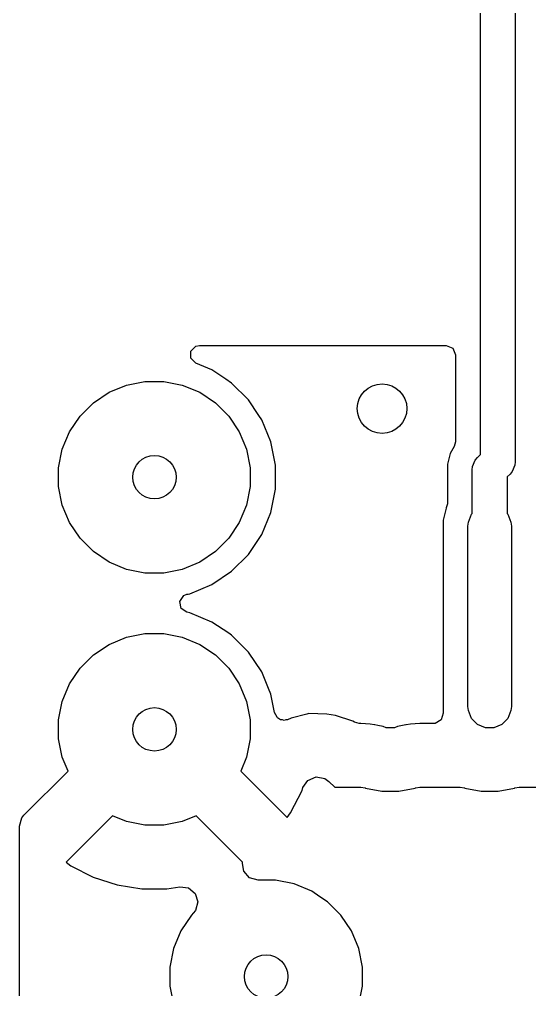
# Model space of a CAD drawing. Extents: x 2.36 to 5.14, y -5.39 to -2.61.
# Drawn here: x 4.295 to 4.4568, y -4.0041 to -3.6966 of the extents above; entities that cross this region are included whole.
import ezdxf

# ---------------------------------------------------------------- set-up
doc = ezdxf.new("R2010")
doc.units = 0
doc.header["$MEASUREMENT"] = 0
doc.layers.add('BLACK', color=7, linetype='CONTINUOUS')

msp = doc.modelspace()

# ---------------------------------------------------------------- linework, layer by layer
at = {"layer": 'BLACK', "linetype": 'CONTINUOUS'}
for p, q in [((4.45218, -3.6224), (4.45218, -3.83681)), ((4.44116, -3.83453), (4.44116, -3.62271)), ((4.34937, -3.8018), (4.35095, -3.80022)), ((4.35095, -3.80022), (4.35206, -3.8)), ((4.35206, -3.8), (4.43035, -3.8)), ((4.43035, -3.8), (4.43241, -3.80085)), ((4.43241, -3.80085), (4.43326, -3.80291)), ((4.34937, -3.80403), (4.34937, -3.8018)), ((4.43326, -3.80291), (4.43326, -3.83056)), ((4.35095, -3.8056), (4.34937, -3.80403)), ((4.356, -3.8077), (4.35095, -3.8056)), ((4.36047, -3.81068), (4.356, -3.8077)), ((4.32342, -3.81482), (4.32895, -3.81253)), ((4.32895, -3.81253), (4.33482, -3.81137)), ((4.33482, -3.81137), (4.3408, -3.81137)), ((4.3408, -3.81137), (4.34666, -3.81253)), ((4.34666, -3.81253), (4.35219, -3.81482)), ((4.36229, -3.8119), (4.36047, -3.81068)), ((4.36764, -3.81725), (4.36229, -3.8119)), ((4.31845, -3.81815), (4.32342, -3.81482)), ((4.35219, -3.81482), (4.35716, -3.81815)), ((4.31422, -3.82238), (4.31845, -3.81815)), ((4.35716, -3.81815), (4.36139, -3.82238)), ((4.37092, -3.82216), (4.36764, -3.81725)), ((4.3109, -3.82735), (4.31422, -3.82238)), ((4.36139, -3.82238), (4.36472, -3.82735)), ((4.37184, -3.82354), (4.37092, -3.82216)), ((4.37472, -3.83049), (4.37184, -3.82354)), ((4.30861, -3.83288), (4.3109, -3.82735)), ((4.36472, -3.82735), (4.367, -3.83288)), ((4.37474, -3.83053), (4.37472, -3.83049)), ((4.37621, -3.83795), (4.37474, -3.83053)), ((4.43326, -3.83056), (4.43287, -3.83202)), ((4.30744, -3.83874), (4.30861, -3.83288)), ((4.367, -3.83288), (4.36817, -3.83874)), ((4.43161, -3.8342), (4.4307, -3.83761)), ((4.43287, -3.83202), (4.43161, -3.8342)), ((4.44021, -3.83548), (4.44116, -3.83453)), ((4.4307, -3.83761), (4.4307, -3.85015)), ((4.4387, -3.8383), (4.43952, -3.83631)), ((4.43952, -3.83631), (4.44021, -3.83548)), ((4.45218, -3.83681), (4.45207, -3.83789)), ((4.30744, -3.84472), (4.30744, -3.83874)), ((4.36817, -3.83874), (4.36817, -3.84472)), ((4.37621, -3.84551), (4.37621, -3.83795)), ((4.43859, -3.83937), (4.4387, -3.8383)), ((4.43859, -3.85324), (4.43859, -3.83937)), ((4.45057, -3.84071), (4.44962, -3.84166)), ((4.45125, -3.83987), (4.45057, -3.84071)), ((4.45207, -3.83789), (4.45125, -3.83987)), ((4.45207, -3.83789), (4.45207, -3.83789)), ((4.44962, -3.84166), (4.44962, -3.85324)), ((4.30861, -3.85059), (4.30744, -3.84472)), ((4.36817, -3.84472), (4.367, -3.85059)), ((4.37474, -3.85293), (4.37621, -3.84551)), ((4.3109, -3.85612), (4.30861, -3.85059)), ((4.367, -3.85059), (4.36472, -3.85612)), ((4.37184, -3.85992), (4.37474, -3.85293)), ((4.43033, -3.85158), (4.42932, -3.85534)), ((4.4304, -3.8514), (4.43033, -3.85158)), ((4.4307, -3.85015), (4.43037, -3.85139)), ((4.43037, -3.85139), (4.4304, -3.8514)), ((4.31422, -3.86109), (4.3109, -3.85612)), ((4.36472, -3.85612), (4.36139, -3.86109)), ((4.42932, -3.85534), (4.42932, -3.91632)), ((4.43722, -3.85728), (4.43735, -3.85594)), ((4.43735, -3.85594), (4.43838, -3.85346)), ((4.43838, -3.85346), (4.43859, -3.85324)), ((4.44962, -3.85324), (4.44983, -3.85346)), ((4.44983, -3.85346), (4.45086, -3.85594)), ((4.45086, -3.85594), (4.451, -3.85728)), ((4.43722, -3.91437), (4.43722, -3.85728)), ((4.451, -3.85728), (4.451, -3.91437)), ((4.31845, -3.86532), (4.31422, -3.86109)), ((4.36139, -3.86109), (4.35716, -3.86532)), ((4.36764, -3.86621), (4.37184, -3.85992)), ((4.32342, -3.86864), (4.31845, -3.86532)), ((4.35716, -3.86532), (4.35219, -3.86864)), ((4.36229, -3.87156), (4.36764, -3.86621)), ((4.32895, -3.87093), (4.32342, -3.86864)), ((4.33482, -3.8721), (4.32895, -3.87093)), ((4.34666, -3.87093), (4.3408, -3.8721)), ((4.35219, -3.86864), (4.34666, -3.87093)), ((4.356, -3.87577), (4.36229, -3.87156)), ((4.3408, -3.8721), (4.33482, -3.8721)), ((4.34901, -3.87866), (4.356, -3.87577)), ((4.34585, -3.88112), (4.34709, -3.87927)), ((4.34709, -3.87927), (4.34814, -3.87884)), ((4.34814, -3.87884), (4.3485, -3.87876)), ((4.3485, -3.87876), (4.34901, -3.87866)), ((4.34628, -3.88331), (4.34585, -3.88112)), ((4.34814, -3.88455), (4.34628, -3.88331)), ((4.34901, -3.88472), (4.34814, -3.88455)), ((4.356, -3.88762), (4.34901, -3.88472)), ((4.34901, -3.88472), (4.34901, -3.88472)), ((4.36137, -3.89121), (4.356, -3.88762)), ((4.32342, -3.89474), (4.32895, -3.89246)), ((4.32895, -3.89246), (4.33482, -3.89129)), ((4.33482, -3.89129), (4.3408, -3.89129)), ((4.3408, -3.89129), (4.34666, -3.89246)), ((4.34666, -3.89246), (4.35219, -3.89474)), ((4.36229, -3.89182), (4.36137, -3.89121)), ((4.36764, -3.89717), (4.36229, -3.89182)), ((4.31845, -3.89807), (4.32342, -3.89474)), ((4.35219, -3.89474), (4.35716, -3.89807)), ((4.31422, -3.9023), (4.31845, -3.89807)), ((4.35716, -3.89807), (4.36139, -3.9023)), ((4.37184, -3.90346), (4.36764, -3.89717)), ((4.36764, -3.89717), (4.36764, -3.89717)), ((4.3109, -3.90727), (4.31422, -3.9023)), ((4.36139, -3.9023), (4.36472, -3.90727)), ((4.374, -3.90867), (4.37184, -3.90346)), ((4.30861, -3.9128), (4.3109, -3.90727)), ((4.36472, -3.90727), (4.367, -3.9128)), ((4.37474, -3.91045), (4.374, -3.90867)), ((4.3759, -3.91632), (4.37474, -3.91045)), ((4.30744, -3.91866), (4.30861, -3.9128)), ((4.367, -3.9128), (4.36817, -3.91866)), ((4.43735, -3.91571), (4.43722, -3.91437)), ((4.451, -3.91437), (4.45086, -3.91571)), ((4.3767, -3.91782), (4.3759, -3.91632)), ((4.3759, -3.91632), (4.3759, -3.91632)), ((4.38614, -3.9168), (4.3812, -3.9181)), ((4.38677, -3.91664), (4.38614, -3.9168)), ((4.39248, -3.9168), (4.38677, -3.91664)), ((4.38677, -3.91664), (4.38677, -3.91664)), ((4.39251, -3.9168), (4.39248, -3.9168)), ((4.39252, -3.9168), (4.39251, -3.9168)), ((4.39527, -3.91728), (4.39252, -3.9168)), ((4.40074, -3.91906), (4.39527, -3.91728)), ((4.39527, -3.91728), (4.39527, -3.91728)), ((4.42934, -3.91649), (4.42877, -3.91864)), ((4.42932, -3.91632), (4.42934, -3.91649)), ((4.43838, -3.9182), (4.43735, -3.91571)), ((4.45086, -3.91571), (4.44983, -3.9182)), ((4.30744, -3.92464), (4.30744, -3.91866)), ((4.36817, -3.91866), (4.36817, -3.92464)), ((4.37685, -3.91797), (4.3767, -3.91782)), ((4.37782, -3.91861), (4.37685, -3.91797)), ((4.37838, -3.9186), (4.37782, -3.91861)), ((4.37891, -3.91882), (4.37838, -3.9186)), ((4.37946, -3.91859), (4.37891, -3.91882)), ((4.38005, -3.91859), (4.37946, -3.91859)), ((4.3812, -3.9181), (4.38005, -3.91859)), ((4.40127, -3.91937), (4.40074, -3.91906)), ((4.40074, -3.91906), (4.40074, -3.91906)), ((4.40074, -3.91906), (4.40074, -3.91906)), ((4.40276, -3.91978), (4.40127, -3.91937)), ((4.40322, -3.91978), (4.40276, -3.91978)), ((4.40618, -3.92), (4.40322, -3.91978)), ((4.40322, -3.91978), (4.40322, -3.91978)), ((4.40764, -3.92022), (4.40618, -3.92)), ((4.40618, -3.92), (4.40618, -3.92)), ((4.40767, -3.92021), (4.40764, -3.92022)), ((4.4087, -3.92042), (4.40767, -3.92021)), ((4.41033, -3.92074), (4.4087, -3.92042)), ((4.4087, -3.92042), (4.4087, -3.92042)), ((4.41127, -3.92113), (4.41033, -3.92074)), ((4.41489, -3.92074), (4.41395, -3.92113)), ((4.41651, -3.92042), (4.41489, -3.92074)), ((4.41652, -3.92043), (4.41651, -3.92042)), ((4.41753, -3.92023), (4.41652, -3.92043)), ((4.4176, -3.92022), (4.41753, -3.92023)), ((4.41764, -3.92021), (4.4176, -3.92022)), ((4.41904, -3.92), (4.41764, -3.92021)), ((4.41764, -3.92021), (4.41764, -3.92021)), ((4.422, -3.91978), (4.41904, -3.92)), ((4.41904, -3.92), (4.41904, -3.92)), ((4.42646, -3.91978), (4.422, -3.91978)), ((4.42684, -3.91976), (4.42646, -3.91978)), ((4.42877, -3.91864), (4.42684, -3.91976)), ((4.44028, -3.9201), (4.43838, -3.9182)), ((4.44276, -3.92113), (4.44028, -3.9201)), ((4.44793, -3.9201), (4.44545, -3.92113)), ((4.44983, -3.9182), (4.44793, -3.9201)), ((4.41395, -3.92113), (4.41127, -3.92113)), ((4.44545, -3.92113), (4.44276, -3.92113)), ((4.30861, -3.93051), (4.30744, -3.92464)), ((4.36817, -3.92464), (4.367, -3.93051)), ((4.31042, -3.93489), (4.30861, -3.93051)), ((4.367, -3.93051), (4.36519, -3.93489)), ((4.29645, -3.94886), (4.31042, -3.93489)), ((4.36519, -3.93489), (4.37992, -3.94962)), ((4.38492, -3.94012), (4.3865, -3.93781)), ((4.3865, -3.93781), (4.38907, -3.93672)), ((4.38907, -3.93672), (4.39182, -3.9372)), ((4.39182, -3.9372), (4.39314, -3.93814)), ((4.39314, -3.93814), (4.395, -3.94)), ((4.38101, -3.94813), (4.38462, -3.94104)), ((4.38462, -3.94104), (4.38492, -3.94012)), ((4.395, -3.94), (4.395, -3.94)), ((4.395, -3.94), (4.40322, -3.94)), ((4.40322, -3.94), (4.40466, -3.94021)), ((4.40466, -3.94021), (4.40476, -3.94025)), ((4.40476, -3.94025), (4.40476, -3.94025)), ((4.40476, -3.94025), (4.40476, -3.94025)), ((4.40476, -3.94025), (4.40996, -3.94128)), ((4.40996, -3.94128), (4.41526, -3.94128)), ((4.41526, -3.94128), (4.42046, -3.94025)), ((4.42046, -3.94025), (4.42056, -3.94021)), ((4.42046, -3.94025), (4.42046, -3.94025)), ((4.42046, -3.94025), (4.42046, -3.94025)), ((4.42056, -3.94021), (4.422, -3.94)), ((4.422, -3.94), (4.43471, -3.94)), ((4.43471, -3.94), (4.43615, -3.94021)), ((4.43615, -3.94021), (4.43626, -3.94025)), ((4.43626, -3.94025), (4.43626, -3.94025)), ((4.43626, -3.94025), (4.43626, -3.94025)), ((4.43626, -3.94025), (4.44146, -3.94128)), ((4.44146, -3.94128), (4.44676, -3.94128)), ((4.44676, -3.94128), (4.45195, -3.94025)), ((4.45195, -3.94025), (4.45206, -3.94021)), ((4.45195, -3.94025), (4.45195, -3.94025)), ((4.45195, -3.94025), (4.45195, -3.94025)), ((4.45206, -3.94021), (4.4535, -3.94)), ((4.4535, -3.94), (4.46621, -3.94)), ((4.37992, -3.94962), (4.38101, -3.94813)), ((4.295, -3.95237), (4.29579, -3.94969)), ((4.29579, -3.94969), (4.29645, -3.94886)), ((4.32457, -3.94904), (4.30983, -3.96377)), ((4.32895, -3.95085), (4.32457, -3.94904)), ((4.33482, -3.95202), (4.32895, -3.95085)), ((4.34666, -3.95085), (4.3408, -3.95202)), ((4.35105, -3.94904), (4.34666, -3.95085)), ((4.36578, -3.96377), (4.35105, -3.94904)), ((4.295, -4.04802), (4.295, -3.95237)), ((4.3408, -3.95202), (4.33482, -3.95202)), ((4.30983, -3.96377), (4.30983, -3.96377)), ((4.30983, -3.96377), (4.31133, -3.96486)), ((4.36575, -3.96412), (4.36578, -3.96377)), ((4.31133, -3.96486), (4.31842, -3.96846)), ((4.36618, -3.96657), (4.36575, -3.96412)), ((4.36801, -3.96868), (4.36618, -3.96657)), ((4.31842, -3.96846), (4.31842, -3.96846)), ((4.31842, -3.96846), (4.32598, -3.97092)), ((4.3707, -3.96947), (4.36801, -3.96868)), ((4.37625, -3.96947), (4.3707, -3.96947)), ((4.38215, -3.97064), (4.37625, -3.96947)), ((4.37625, -3.96947), (4.37625, -3.96947)), ((4.32598, -3.97092), (4.33383, -3.97217)), ((4.33383, -3.97217), (4.34178, -3.97217)), ((4.34178, -3.97217), (4.34585, -3.97152)), ((4.34585, -3.97152), (4.34862, -3.97188)), ((4.34862, -3.97188), (4.35076, -3.97368)), ((4.3877, -3.97294), (4.38215, -3.97064)), ((4.39031, -3.97469), (4.3877, -3.97294)), ((4.35076, -3.97368), (4.35159, -3.97635)), ((4.3927, -3.97628), (4.39031, -3.97469)), ((4.35084, -3.97904), (4.35013, -3.97993)), ((4.35159, -3.97635), (4.35084, -3.97904)), ((4.39695, -3.98054), (4.3927, -3.97628)), ((4.3927, -3.97628), (4.3927, -3.97628)), ((4.34952, -3.98054), (4.34618, -3.98554)), ((4.35013, -3.97993), (4.34952, -3.98054)), ((4.4003, -3.98554), (4.39695, -3.98054)), ((4.39695, -3.98054), (4.39695, -3.98054)), ((4.34618, -3.98554), (4.34388, -3.99109)), ((4.4026, -3.99109), (4.4003, -3.98554)), ((4.34388, -3.99109), (4.34271, -3.99699)), ((4.34388, -3.99109), (4.34388, -3.99109)), ((4.40377, -3.99699), (4.4026, -3.99109)), ((4.34271, -3.99699), (4.34271, -3.99699)), ((4.34271, -3.99699), (4.34271, -4.00301)), ((4.40377, -4.00301), (4.40377, -3.99699)), ((4.34271, -4.00301), (4.34388, -4.00891)), ((4.4026, -4.00891), (4.40377, -4.00301))]:
    msp.add_line(p, q, dxfattribs=at)
at = {"layer": 'BLACK'}
for centre, radius in [((4.41, -3.82), 0.00787), ((4.33781, -3.84173), 0.00689), ((4.33781, -3.92165), 0.00689), ((4.37324, -4), 0.00689)]:
    msp.add_circle(centre, radius, dxfattribs=at)

doc.saveas('drawing.dxf')
